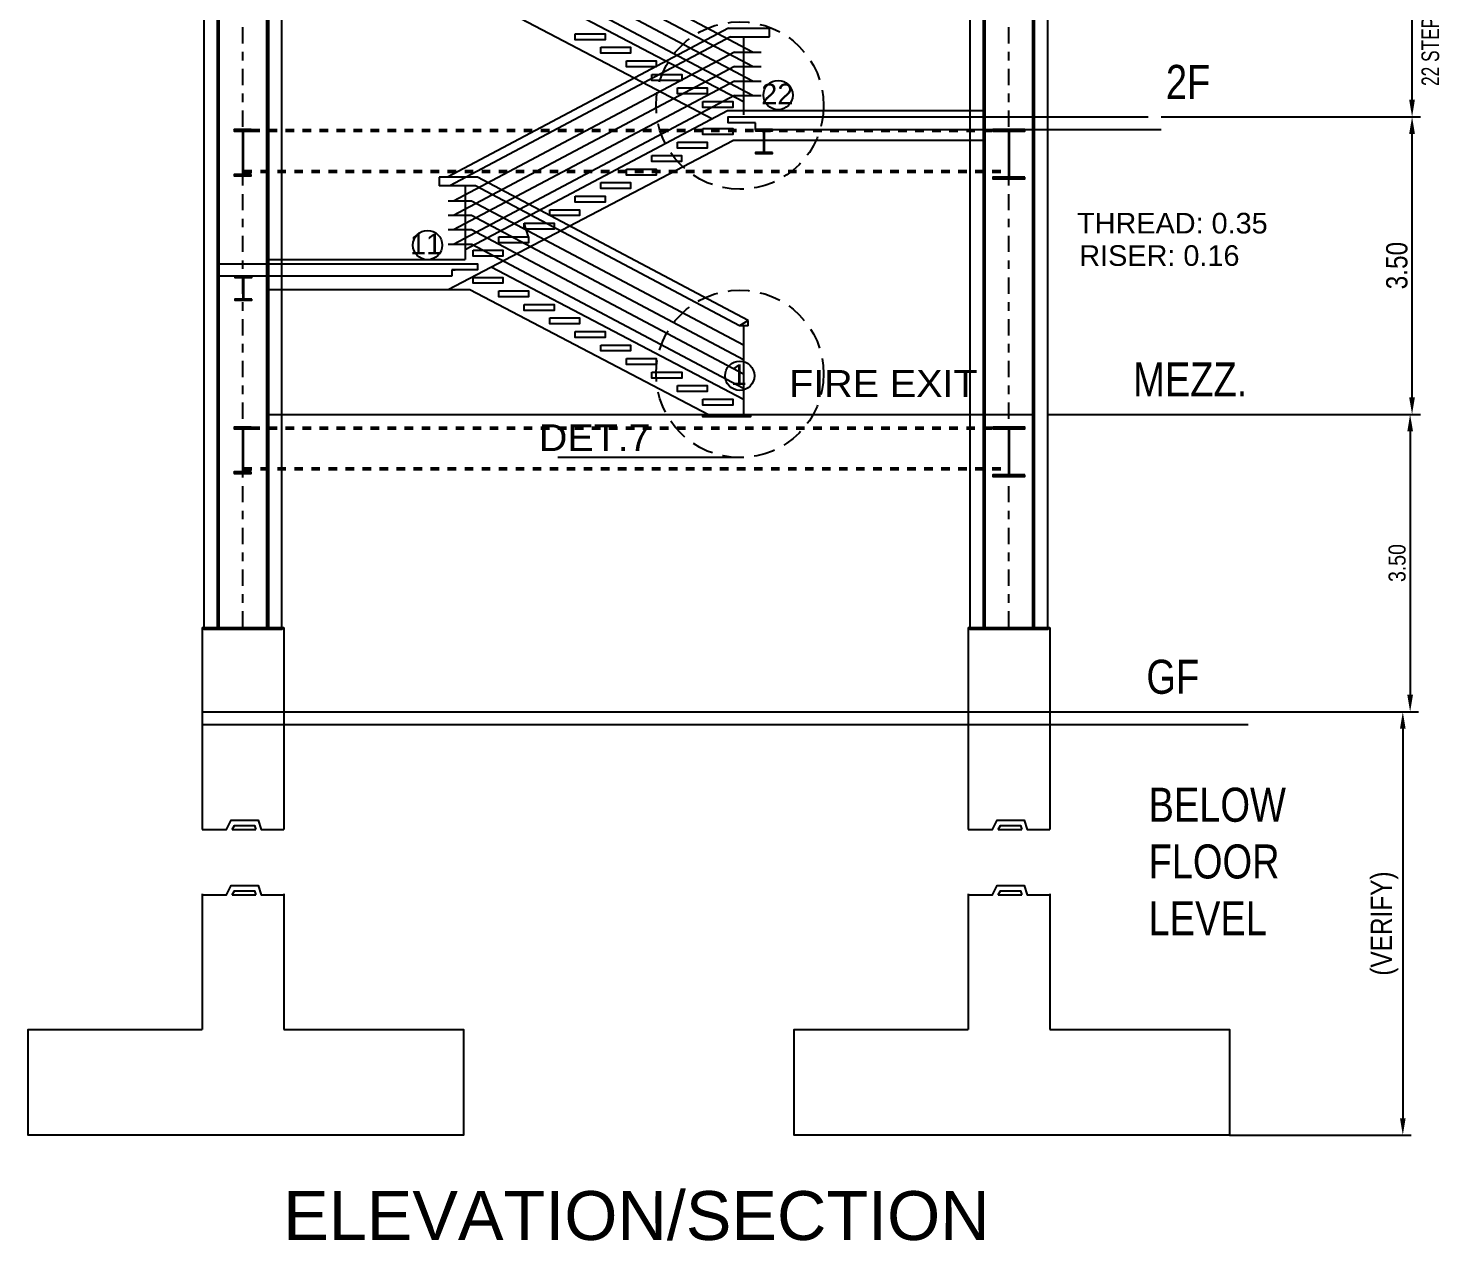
# Model space of a CAD drawing. Header units: millimetres. Extents: x 2148 to 2681, y 758 to 986.
# Drawn here: x 2522.26 to 2538.88, y 850.79 to 865.05 of the extents above; entities that cross this region are included whole.
import ezdxf

# ---------------------------------------------------------------- set-up
doc = ezdxf.new("R2010")
doc.units = ezdxf.units.MM
for name, pattern in [('$0$HIDDEN', [0.375, 0.25, -0.125]), ('27-A-2008-DD$0$LVL 5$0$HIDDEN', [0.375, 0.25, -0.125]), ('CENTER2', [28.575, 19.05, -3.175, 3.175, -3.175])]:
    doc.linetypes.add(name, pattern=pattern)
for name, color, linetype in [('0.2', 10, 'Continuous'), ('4CO', 4, 'Continuous'), ('A-Wall', 4, 'Continuous'), ('D', 1, 'Continuous'), ('HATCH', 8, 'Continuous'), ('TEXT', 6, 'Continuous'), ('TLBLK', 7, 'Continuous')]:
    doc.layers.add(name, color=color, linetype=linetype)
doc.styles.add('ARIALNW', font='ARIALN.TTF')
doc.styles.add('MMTX$0$ESMX$0$X-OPTA1D', font='x-opta1d')
doc.styles.get("Standard").update_dxf_attribs({"font": 'arial.ttf'})
doc.styles.add('SWISS', font='swissl.ttf')
doc.dimstyles.new('DIM 100', dxfattribs={"dimtxt": 0.2, "dimasz": 0.2, "dimexe": 0.1, "dimexo": 0, "dimgap": 0.05, "dimtad": 1, "dimzin": 0, "dimdsep": 46, "dimtxsty": 'ARIALNW', "dimcen": 0.09, "dimclrd": 6, "dimclre": 6, "dimclrt": 13, "dimadec": 0, "dimazin": 0, "dimtfac": 1, "dimtofl": 0, "dimtmove": 2, "dimatfit": 3, "dimfxl": 1, "dimtolj": 1, "dimtzin": 0, "dimarcsym": 0})
doc.dimstyles.get("Standard").update_dxf_attribs({"dimtxt": 0.18, "dimasz": 0.18, "dimexe": 0.18, "dimexo": 0.0625, "dimgap": 0.09, "dimtad": 0, "dimtih": 1, "dimtoh": 1, "dimdec": 4, "dimzin": 0, "dimdsep": 46, "dimtxsty": 'Standard', "dimcen": 0.09, "dimadec": 0, "dimazin": 0, "dimtfac": 1, "dimtdec": 4, "dimtofl": 0, "dimtmove": 0, "dimatfit": 3, "dimfxl": 1, "dimtolj": 1, "dimtzin": 0, "dimarcsym": 0})

# ---------------------------------------------------------------- blocks, each defined once
blk = doc.blocks.new('*D2814')
at = {"color": 6, "lineweight": -2, "ltscale": 0.05, "transparency": 16777216}
for p, q in [((2535.571, 864.004), (2538.621, 864.004)), ((2538.521, 860.706), (2538.521, 863.804)), ((2534.252, 860.506), (2538.621, 860.506))]:
    blk.add_line(p, q, dxfattribs=at)
at = {"color": 6, "ltscale": 0.05, "transparency": 16777216}
for points in [[(2538.487, 863.804), (2538.554, 863.804), (2538.521, 864.004)], [(2538.487, 860.706), (2538.554, 860.706), (2538.521, 860.506)]]:
    blk.add_solid(points, dxfattribs=at)
at = {"layer": 'Defpoints', "color": 0, "ltscale": 0.05, "transparency": 16777216}
for p in [(2535.571, 864.004, 0), (2538.521, 864.004), (2534.252, 860.506, 0)]:
    blk.add_point(p, dxfattribs=at)
at = {"color": 13, "ltscale": 0.05, "transparency": 16777216, "insert": (2538.343, 862.255), "char_height": 0.25, "attachment_point": 5, "rotation": 90, "style": 'ARIALNW'}
blk.add_mtext('\\A1;3.50', dxfattribs=at)
blk = doc.blocks.new('*D2815')
at = {"color": 6, "lineweight": -2, "ltscale": 0.05, "transparency": 16777216}
for p, q in [((2535.571, 867.504), (2538.621, 867.504)), ((2538.521, 864.204), (2538.521, 867.304)), ((2535.571, 864.004), (2538.621, 864.004))]:
    blk.add_line(p, q, dxfattribs=at)
at = {"color": 6, "ltscale": 0.05, "transparency": 16777216}
for points in [[(2538.487, 867.304), (2538.554, 867.304), (2538.521, 867.504)], [(2538.487, 864.204), (2538.554, 864.204), (2538.521, 864.004)]]:
    blk.add_solid(points, dxfattribs=at)
at = {"layer": 'Defpoints', "color": 0, "ltscale": 0.05, "transparency": 16777216}
for p in [(2535.571, 867.504, 0), (2538.521, 867.504), (2535.571, 864.004, 0)]:
    blk.add_point(p, dxfattribs=at)
at = {"color": 13, "ltscale": 0.05, "transparency": 16777216, "insert": (2538.343, 865.754), "char_height": 0.25, "attachment_point": 5, "rotation": 90, "style": 'ARIALNW'}
blk.add_mtext('\\A1;3.50', dxfattribs=at)
blk = doc.blocks.new('*D2830')
at = {"color": 6, "lineweight": -2, "ltscale": 0.05, "transparency": 16777216}
for p, q in [((2536.107, 860.506), (2538.598, 860.506)), ((2538.498, 860.306), (2538.498, 857.21)), ((2536.107, 857.01), (2538.598, 857.01))]:
    blk.add_line(p, q, dxfattribs=at)
at = {"color": 6, "ltscale": 0.05, "transparency": 16777216}
for points in [[(2538.465, 860.306), (2538.532, 860.306), (2538.498, 860.506)], [(2538.465, 857.21), (2538.532, 857.21), (2538.498, 857.01)]]:
    blk.add_solid(points, dxfattribs=at)
at = {"layer": 'Defpoints', "color": 0, "ltscale": 0.05, "transparency": 16777216}
for p in [(2536.107, 860.506, 0), (2536.107, 857.01, 0), (2538.498, 857.01)]:
    blk.add_point(p, dxfattribs=at)
at = {"color": 13, "ltscale": 0.05, "transparency": 16777216, "insert": (2538.346, 858.758), "char_height": 0.2, "attachment_point": 5, "rotation": 90, "style": 'ARIALNW'}
blk.add_mtext('\\A1;3.50', dxfattribs=at)
blk = doc.blocks.new('*D2841')
at = {"color": 6, "lineweight": -2, "ltscale": 0.05, "transparency": 16777216}
for p, q in [((2536.936, 857.01), (2538.512, 857.01)), ((2538.412, 856.81), (2538.412, 852.231)), ((2536.374, 852.031), (2538.512, 852.031))]:
    blk.add_line(p, q, dxfattribs=at)
at = {"color": 6, "ltscale": 0.05, "transparency": 16777216}
for points in [[(2538.379, 856.81), (2538.445, 856.81), (2538.412, 857.01)], [(2538.379, 852.231), (2538.445, 852.231), (2538.412, 852.031)]]:
    blk.add_solid(points, dxfattribs=at)
at = {"layer": 'Defpoints', "color": 0, "ltscale": 0.05, "transparency": 16777216}
for p in [(2536.936, 857.01, 0), (2536.374, 852.031, 0), (2538.412, 852.031)]:
    blk.add_point(p, dxfattribs=at)
at = {"color": 13, "ltscale": 0.05, "transparency": 16777216, "insert": (2538.198, 854.52), "char_height": 0.25, "attachment_point": 5, "rotation": 90, "style": 'ARIALNW'}
blk.add_mtext('\\A1;(VERIFY)', dxfattribs=at)

msp = doc.modelspace()

# ---------------------------------------------------------------- hatches: boundary and pattern name
at = {"layer": 'HATCH', "ltscale": 0.5}
h = msp.add_hatch(dxfattribs=at)
h.set_pattern_fill('ANSI31', color=256, scale=0.018605, style=0)
h.set_pattern_definition([(45, (150885.569702, 5977.5488247), (-0.00164446852256, 0.00164446852256), [])])
edge = h.paths.add_edge_path()
edge.add_line((2524.8801152, 863.3274723), (2524.7957345, 863.3274723))
edge.add_arc((2524.7957345, 863.3347278), 0.0072555, 174.09726711, 269.99999997, ccw=False)
edge.add_line((2524.7885175, 863.335474), (2524.7885175, 863.8279263))
edge.add_arc((2524.7957345, 863.8286724), 0.0072555, 89.63455464, 185.90273283, ccw=False)
edge.add_line((2524.7957808, 863.8359278), (2524.8801152, 863.8359278))
edge.add_line((2524.8801152, 863.8359278), (2524.8801152, 863.8545328))
edge.add_line((2524.8801152, 863.8545328), (2524.6801152, 863.8545328))
edge.add_line((2524.6801152, 863.8545328), (2524.6801152, 863.8359278))
edge.add_line((2524.6801152, 863.8359278), (2524.7700831, 863.8359278))
edge.add_arc((2524.7701294, 863.8286724), 0.0072555, -4.29209345, 90.36544517, ccw=False)
edge.add_line((2524.7773645, 863.8281294), (2524.7773645, 863.3352708))
edge.add_arc((2524.7701294, 863.3347278), 0.0072555, -89.99999978, 4.2920935, ccw=False)
edge.add_line((2524.7701294, 863.3274723), (2524.6801152, 863.3274723))
edge.add_line((2524.6801152, 863.3274723), (2524.6801152, 863.3088673))
edge.add_line((2524.6801152, 863.3088673), (2524.8801152, 863.3088673))
edge.add_line((2524.8801152, 863.3088673), (2524.8801152, 863.3274723))
h = msp.add_hatch(dxfattribs=at)
h.set_pattern_fill('ANSI31', color=256, scale=0.018605, style=0)
h.set_pattern_definition([(45, (160502.7380826, 5210.3670816), (-0.00164446852256, 0.00164446852256), [])])
edge = h.paths.add_edge_path()
edge.add_line((2530.9152169, 863.8395306), (2531.0045927, 863.8395306))
edge.add_line((2531.0045927, 863.8395306), (2531.0045927, 863.8536789))
edge.add_line((2531.0045927, 863.8536789), (2530.806577, 863.8536789))
edge.add_line((2530.806577, 863.8536789), (2530.806577, 863.8395306))
edge.add_line((2530.806577, 863.8395306), (2530.895684, 863.8395306))
edge.add_arc((2530.8957084, 863.8357098), 0.0038209, -4.29209834, 90.36544627, ccw=False)
edge.add_line((2530.8995185, 863.8354238), (2530.8995185, 863.8303464))
edge.add_arc((2530.8957084, 863.8300604), 0.0038209, -4.29210268, 4.29210268, ccw=False)
edge.add_line((2530.8995185, 863.8297744), (2530.8995185, 863.5983474))
edge.add_arc((2530.8957084, 863.5980614), 0.0038209, -4.29209258, 4.29209258, ccw=False)
edge.add_line((2530.8995185, 863.5977754), (2530.8995185, 863.5903916))
edge.add_arc((2530.8957084, 863.5901056), 0.0038209, -89.99999956, 4.29209319, ccw=False)
edge.add_line((2530.8957084, 863.5862848), (2530.806577, 863.5862848))
edge.add_line((2530.806577, 863.5862848), (2530.806577, 863.5744428))
edge.add_line((2530.806577, 863.5744428), (2531.0045927, 863.5744428))
edge.add_line((2531.0045927, 863.5744428), (2531.0045927, 863.5862848))
edge.add_line((2531.0045927, 863.5862848), (2530.9151925, 863.5862848))
edge.add_arc((2530.9151925, 863.5901056), 0.0038209, 174.09726551, 270.00000044, ccw=False)
edge.add_line((2530.9113919, 863.5904986), (2530.9113919, 863.5976685))
edge.add_arc((2530.9151925, 863.5980614), 0.0038209, 174.09726237, 185.90273763, ccw=False)
edge.add_line((2530.9113919, 863.5984543), (2530.9113919, 863.8296675))
edge.add_arc((2530.9151925, 863.8300604), 0.0038209, 174.09726825, 185.90273175, ccw=False)
edge.add_line((2530.9113919, 863.8304533), (2530.9113919, 863.8353168))
edge.add_arc((2530.9151925, 863.8357098), 0.0038209, 89.63455417, 185.902733, ccw=False)
h = msp.add_hatch(dxfattribs=at)
h.set_pattern_fill('ANSI31', color=256, scale=0.018605, style=0)
h.set_pattern_definition([(45, (150894.5705923, 5977.5488247), (-0.00164446852256, 0.00164446852256), [])])
edge = h.paths.add_edge_path()
edge.add_line((2533.9720841, 863.2928943), (2533.7966248, 863.2928943))
edge.add_arc((2533.7966248, 863.3001497), 0.0072555, 174.09726711, 269.99999997, ccw=False)
edge.add_line((2533.7894078, 863.3008959), (2533.7894078, 863.8279263))
edge.add_arc((2533.7966248, 863.8286724), 0.0072555, 89.63455464, 185.90273283, ccw=False)
edge.add_line((2533.796671, 863.8359278), (2533.9720841, 863.8359278))
edge.add_line((2533.9720841, 863.8359278), (2533.9720841, 863.8545328))
edge.add_line((2533.9720841, 863.8545328), (2533.5960706, 863.8545328))
edge.add_line((2533.5960706, 863.8545328), (2533.5960706, 863.8359278))
edge.add_line((2533.5960706, 863.8359278), (2533.7709733, 863.8359278))
edge.add_arc((2533.7710196, 863.8286724), 0.0072555, -4.29209345, 90.36544517, ccw=False)
edge.add_line((2533.7782547, 863.8281294), (2533.7782547, 863.3006927))
edge.add_arc((2533.7710196, 863.3001497), 0.0072555, -89.99999978, 4.2920935, ccw=False)
edge.add_line((2533.7710196, 863.2928943), (2533.5960706, 863.2928943))
edge.add_line((2533.5960706, 863.2928943), (2533.5960706, 863.2742892))
edge.add_line((2533.5960706, 863.2742892), (2533.9720841, 863.2742892))
edge.add_line((2533.9720841, 863.2742892), (2533.9720841, 863.2928943))
h = msp.add_hatch(dxfattribs=at)
h.set_pattern_fill('ANSI31', color=256, scale=0.018605, style=0)
h.set_pattern_definition([(45, (160496.6203387, 5208.6427012), (-0.00164446852256, 0.00164446852256), [])])
edge = h.paths.add_edge_path()
edge.add_line((2524.7974729, 862.1151501), (2524.8868487, 862.1151501))
edge.add_line((2524.8868487, 862.1151501), (2524.8868487, 862.1292985))
edge.add_line((2524.8868487, 862.1292985), (2524.688833, 862.1292985))
edge.add_line((2524.688833, 862.1292985), (2524.688833, 862.1151501))
edge.add_line((2524.688833, 862.1151501), (2524.7779401, 862.1151501))
edge.add_arc((2524.7779644, 862.1113294), 0.0038209, -4.29209834, 90.36544627, ccw=False)
edge.add_line((2524.7817746, 862.1110434), (2524.7817746, 862.1059659))
edge.add_arc((2524.7779644, 862.10568), 0.0038209, -4.29210268, 4.29210268, ccw=False)
edge.add_line((2524.7817746, 862.105394), (2524.7817746, 861.873967))
edge.add_arc((2524.7779644, 861.873681), 0.0038209, -4.29209258, 4.29209258, ccw=False)
edge.add_line((2524.7817746, 861.873395), (2524.7817746, 861.8660112))
edge.add_arc((2524.7779644, 861.8657252), 0.0038209, -89.99999956, 4.29209319, ccw=False)
edge.add_line((2524.7779644, 861.8619044), (2524.688833, 861.8619044))
edge.add_line((2524.688833, 861.8619044), (2524.688833, 861.8500624))
edge.add_line((2524.688833, 861.8500624), (2524.8868487, 861.8500624))
edge.add_line((2524.8868487, 861.8500624), (2524.8868487, 861.8619044))
edge.add_line((2524.8868487, 861.8619044), (2524.7974486, 861.8619044))
edge.add_arc((2524.7974486, 861.8657252), 0.0038209, 174.09726551, 270.00000044, ccw=False)
edge.add_line((2524.793648, 861.8661182), (2524.793648, 861.8732881))
edge.add_arc((2524.7974486, 861.873681), 0.0038209, 174.09726237, 185.90273763, ccw=False)
edge.add_line((2524.793648, 861.8740739), (2524.793648, 862.1052871))
edge.add_arc((2524.7974486, 862.10568), 0.0038209, 174.09726825, 185.90273175, ccw=False)
edge.add_line((2524.793648, 862.1060729), (2524.793648, 862.1109364))
edge.add_arc((2524.7974486, 862.1113294), 0.0038209, 89.63455417, 185.902733, ccw=False)
h = msp.add_hatch(dxfattribs=at)
h.set_pattern_fill('ANSI31', color=256, scale=0.018605, style=0)
h.set_pattern_definition([(45, (150885.569702, 5974.0508247), (-0.00164446852256, 0.00164446852256), [])])
edge = h.paths.add_edge_path()
edge.add_line((2524.8801152, 859.8294723), (2524.7957345, 859.8294723))
edge.add_arc((2524.7957345, 859.8367278), 0.0072555, 174.09726711, 269.99999997, ccw=False)
edge.add_line((2524.7885175, 859.837474), (2524.7885175, 860.3299263))
edge.add_arc((2524.7957345, 860.3306724), 0.0072555, 89.63455464, 185.90273283, ccw=False)
edge.add_line((2524.7957808, 860.3379278), (2524.8801152, 860.3379278))
edge.add_line((2524.8801152, 860.3379278), (2524.8801152, 860.3565328))
edge.add_line((2524.8801152, 860.3565328), (2524.6801152, 860.3565328))
edge.add_line((2524.6801152, 860.3565328), (2524.6801152, 860.3379278))
edge.add_line((2524.6801152, 860.3379278), (2524.7700831, 860.3379278))
edge.add_arc((2524.7701294, 860.3306724), 0.0072555, -4.29209345, 90.36544517, ccw=False)
edge.add_line((2524.7773645, 860.3301294), (2524.7773645, 859.8372708))
edge.add_arc((2524.7701294, 859.8367278), 0.0072555, -89.99999978, 4.2920935, ccw=False)
edge.add_line((2524.7701294, 859.8294723), (2524.6801152, 859.8294723))
edge.add_line((2524.6801152, 859.8294723), (2524.6801152, 859.8108673))
edge.add_line((2524.6801152, 859.8108673), (2524.8801152, 859.8108673))
edge.add_line((2524.8801152, 859.8108673), (2524.8801152, 859.8294723))
h = msp.add_hatch(dxfattribs=at)
h.set_pattern_fill('ANSI31', color=256, scale=0.018605, style=0)
h.set_pattern_definition([(45, (150894.5705923, 5974.0508247), (-0.00164446852256, 0.00164446852256), [])])
edge = h.paths.add_edge_path()
edge.add_line((2533.9720841, 859.7948943), (2533.7966248, 859.7948943))
edge.add_arc((2533.7966248, 859.8021497), 0.0072555, 174.09726711, 269.99999997, ccw=False)
edge.add_line((2533.7894078, 859.8028959), (2533.7894078, 860.3299263))
edge.add_arc((2533.7966248, 860.3306724), 0.0072555, 89.63455464, 185.90273283, ccw=False)
edge.add_line((2533.796671, 860.3379278), (2533.9720841, 860.3379278))
edge.add_line((2533.9720841, 860.3379278), (2533.9720841, 860.3565328))
edge.add_line((2533.9720841, 860.3565328), (2533.5960706, 860.3565328))
edge.add_line((2533.5960706, 860.3565328), (2533.5960706, 860.3379278))
edge.add_line((2533.5960706, 860.3379278), (2533.7709733, 860.3379278))
edge.add_arc((2533.7710196, 860.3306724), 0.0072555, -4.29209345, 90.36544517, ccw=False)
edge.add_line((2533.7782547, 860.3301294), (2533.7782547, 859.8026927))
edge.add_arc((2533.7710196, 859.8021497), 0.0072555, -89.99999978, 4.2920935, ccw=False)
edge.add_line((2533.7710196, 859.7948943), (2533.5960706, 859.7948943))
edge.add_line((2533.5960706, 859.7948943), (2533.5960706, 859.7762892))
edge.add_line((2533.5960706, 859.7762892), (2533.9720841, 859.7762892))
edge.add_line((2533.9720841, 859.7762892), (2533.9720841, 859.7948943))

# ---------------------------------------------------------------- linework, layer by layer
at = {"ltscale": 0.5}
for p, q in [((2530.7691042, 864.7643984, -0.0000001), (2527.4696634, 866.5141018, -0.0000001)), ((2530.7691042, 864.5943984, -0.0000001), (2527.4696634, 866.3441018, -0.0000001)), ((2530.7699091, 864.4243984, -0.0000001), (2527.4704683, 866.1741018, -0.0000001)), ((2530.7703116, 864.2543984, -0.0000001), (2527.4708708, 866.0041018, -0.0000001)), ((2530.4887529, 865.0443984, -0.0000001), (2527.1881937, 863.2941018, -0.0000001)), ((2530.5136274, 864.9443984, -0.0000001), (2527.2130682, 863.1941018, -0.0000001)), ((2530.4887529, 865.0443984, -0.0000001), (2530.9691956, 865.0443984, -0.0000001)), ((2530.4887529, 865.0443984, -0.0000001), (2530.9691956, 865.0443984, -0.0000001)), ((2530.5136274, 864.9443984, -0.0000001), (2530.9691956, 864.9443984, -0.0000001)), ((2530.6665256, 864.9456789, -0.0000001), (2530.6665256, 864.0256789, -0.0000001)), ((2530.5584016, 864.7643984, -0.0000001), (2527.2578424, 863.0141018, -0.0000001)), ((2530.5584016, 864.7643984, -0.0000001), (2530.8738429, 864.7643984, -0.0000001)), ((2530.5579992, 864.5943984, -0.0000001), (2527.2574399, 862.8441018, -0.0000001)), ((2530.5584016, 864.5943984, -0.0000001), (2530.8738429, 864.5943984, -0.0000001)), ((2530.5575967, 864.4243984, -0.0000001), (2527.2570375, 862.6741018, -0.0000001)), ((2530.5584016, 864.4243984, -0.0000001), (2530.8738429, 864.4243984, -0.0000001)), ((2530.5571942, 864.2543984, -0.0000001), (2527.256635, 862.5041018, -0.0000001)), ((2530.5584016, 864.2543984, -0.0000001), (2530.8738429, 864.2543984, -0.0000001)), ((2529.8881937, 863.7074971, -0.0000001), (2530.2381937, 863.7074971, -0.0000001)), ((2529.8881937, 863.7074971, -0.0000001), (2530.2381937, 863.7074971, -0.0000001)), ((2529.5887529, 863.5484062, -0.0000001), (2529.9387529, 863.5484062, -0.0000001)), ((2529.5887529, 863.5484062, -0.0000001), (2529.9387529, 863.5484062, -0.0000001)), ((2527.5393121, 863.2941018, -0.0000001), (2527.0893121, 863.2941018, -0.0000001)), ((2527.5393121, 863.2941018, -0.0000001), (2527.4516397, 863.2941018, -0.0000001)), ((2530.7187529, 861.6080347, -0.0000001), (2527.5393121, 863.2941018, -0.0000001)), ((2529.2887529, 863.3893153, -0.0000001), (2529.6387529, 863.3893153, -0.0000001)), ((2529.2887529, 863.3893153, -0.0000001), (2529.6387529, 863.3893153, -0.0000001)), ((2527.5144376, 863.1941018, -0.0000001), (2527.0893121, 863.1941018, -0.0000001)), ((2527.3959698, 863.1941018, -0.0000001), (2527.3959698, 862.3256789, -0.0000001)), ((2530.6187529, 861.547874, -0.0000001), (2527.5144376, 863.1941018, -0.0000001)), ((2528.9887529, 863.2302244, -0.0000001), (2529.3387529, 863.2302244, -0.0000001)), ((2528.9887529, 863.2302244, -0.0000001), (2529.3387529, 863.2302244, -0.0000001)), ((2527.4696634, 863.0141018, -0.0000001), (2527.1959698, 863.0141018, -0.0000001)), ((2530.6665256, 861.3187961, -0.0000001), (2527.4696634, 863.0141018, -0.0000001)), ((2528.6887529, 863.0711335, -0.0000001), (2529.0387529, 863.0711335, -0.0000001)), ((2528.6887529, 863.0711335, -0.0000001), (2529.0387529, 863.0711335, -0.0000001)), ((2528.6887529, 863.0711335, -0.0000001), (2529.0387529, 863.0711335, -0.0000001)), ((2528.6887529, 863.0711335, -0.0000001), (2529.0387529, 863.0711335, -0.0000001)), ((2528.6887529, 863.0711335, -0.0000001), (2529.0387529, 863.0711335, -0.0000001)), ((2528.6887529, 863.0711335, -0.0000001), (2529.0387529, 863.0711335, -0.0000001)), ((2527.4696634, 862.8441018, -0.0000001), (2527.1959698, 862.8441018, -0.0000001)), ((2530.6665256, 861.1487961, -0.0000001), (2527.4696634, 862.8441018, -0.0000001)), ((2528.0887529, 862.7529517, -0.0000001), (2528.4387529, 862.7529517, -0.0000001)), ((2528.1387529, 862.5938608, -0.0000001), (2528.0887529, 862.7529517, -0.0000001)), ((2528.1387529, 862.5938608, -0.0000001), (2528.0887529, 862.7529517, -0.0000001)), ((2528.1387529, 862.5938608, -0.0000001), (2528.0887529, 862.7529517, -0.0000001)), ((2528.1387529, 862.5938608, -0.0000001), (2528.0887529, 862.7529517, -0.0000001)), ((2528.0887529, 862.7529517, -0.0000001), (2528.4387529, 862.7529517, -0.0000001)), ((2528.1387529, 862.5938608, -0.0000001), (2528.0887529, 862.7529517, -0.0000001)), ((2528.1387529, 862.5938608, -0.0000001), (2528.0887529, 862.7529517, -0.0000001)), ((2528.1387529, 862.5938608, -0.0000001), (2528.0887529, 862.7529517, -0.0000001)), ((2528.3887529, 862.9120426, -0.0000001), (2528.7387529, 862.9120426, -0.0000001)), ((2528.3887529, 862.9120426, -0.0000001), (2528.7387529, 862.9120426, -0.0000001)), ((2527.4696634, 862.6741018, -0.0000001), (2527.1959698, 862.6741018, -0.0000001)), ((2530.6665256, 860.979223, -0.0000001), (2527.4704683, 862.6741018, -0.0000001)), ((2527.7887529, 862.5938608, -0.0000001), (2528.1387529, 862.5938608, -0.0000001)), ((2527.7887529, 862.5938608, -0.0000001), (2528.1387529, 862.5938608, -0.0000001)), ((2527.4708708, 862.5041018, -0.0000001), (2527.1959698, 862.5041018, -0.0000001)), ((2530.6665256, 860.8094364, -0.0000001), (2527.4708708, 862.5041018, -0.0000001)), ((2527.4893121, 862.4347699, -0.0000001), (2527.8387529, 862.4347699, -0.0000001)), ((2527.4893121, 862.4347699, -0.0000001), (2527.8387529, 862.4347699, -0.0000001)), ((2530.7187529, 861.6080347, -0.0000001), (2530.6187529, 861.547874, -0.0000001)), ((2530.7187529, 861.6080347, -0.0000001), (2530.6187529, 861.547874, -0.0000001)), ((2530.7187529, 861.5456789, 0), (2530.7187529, 861.6080347, 0)), ((2530.7187529, 861.5456789, 0), (2530.7187529, 861.6080347, 0)), ((2530.7187529, 861.5456789, 0), (2530.6187529, 861.547874, -0.0000001)), ((2530.6665256, 861.5468254, -0.0000001), (2530.6665256, 860.5256789, -0.0000001)), ((2530.6665256, 861.4456789, -0.0000001), (2530.6665256, 860.5256789, -0.0000001))]:
    msp.add_line(p, q, dxfattribs=at)
at = {"ltscale": 0.05}
for p, q in [((2530.9716696, 864.9443984, 0), (2530.9716696, 865.0443984, 0)), ((2530.8049319, 863.8536789, 0), (2530.8049319, 863.9336789, 0)), ((2530.8049319, 863.8536789, 0), (2530.8049319, 863.9336789, 0)), ((2530.8049319, 863.8536789, 0), (2535.5710964, 863.8536789, 0)), ((2527.0893121, 863.2941018, 0), (2527.0893121, 863.1941018, -0.0000001)), ((2527.2393463, 862.1292985, 0), (2524.5025668, 862.1292985, 0)), ((2527.2393463, 862.2056789, 0), (2527.2393463, 862.1292985, 0)), ((2527.2393463, 862.2056789, 0), (2527.2762641, 862.2056789, 0)), ((2525.0855828, 860.5056789, -0.0000001), (2533.4831947, 860.5056789, -0.0000001)), ((2533.4886426, 860.5056789, 0), (2534.0862106, 860.5056789, 0)), ((2524.3037608, 858.0009702, -0.0000011), (2525.2643887, 858.0009702, -0.0000011)), ((2524.3037608, 858.0009702, -0.0000003), (2525.2643887, 858.0009702, -0.0000002)), ((2533.3043887, 858.0009702, -0.0000011), (2534.2650166, 858.0009702, -0.0000011)), ((2533.3043887, 858.0009702, -0.0000003), (2534.2650166, 858.0009702, -0.0000002)), ((2524.3031381, 857.0095328), (2536.5956899, 857.0095328, 0)), ((2524.3031381, 856.8595328), (2536.5956899, 856.8595328, 0))]:
    msp.add_line(p, q, dxfattribs=at)
at = {"linetype": '$0$HIDDEN', "ltscale": 0.3}
for p, q in [((2524.8834495, 863.8536789, 0), (2533.5960706, 863.8536789, 0)), ((2524.8834495, 863.8350739, 0), (2533.5960706, 863.8350739, 0)), ((2524.7885175, 863.3727286, 0), (2533.7782547, 863.3727286, 0)), ((2524.7885175, 863.3541236, 0), (2533.7782547, 863.3541236, 0)), ((2524.8834495, 860.3565328), (2533.5960706, 860.3565328, 0)), ((2524.8834495, 860.3379278), (2533.5960706, 860.3379278, 0)), ((2524.7885175, 859.8755825, 0), (2533.7782547, 859.8755825)), ((2524.7885175, 859.8569774, 0), (2533.7782547, 859.8569774))]:
    msp.add_line(p, q, dxfattribs=at)
at = {"ltscale": 0.05}
for points, elevation in [([(2528.6887529, 864.9802244), (2529.0387529, 864.9802244), (2529.0387529, 864.9102244), (2528.6887529, 864.9102244)], -0.0000001), ([(2528.9887529, 864.8211335), (2529.3387529, 864.8211335), (2529.3387529, 864.7511335), (2528.9887529, 864.7511335)], -0.0000001), ([(2529.2887529, 864.6620426), (2529.6387529, 864.6620426), (2529.6387529, 864.5920426), (2529.2887529, 864.5920426)], -0.0000001), ([(2529.5887529, 864.5029517), (2529.9387529, 864.5029517), (2529.9387529, 864.4329517), (2529.5887529, 864.4329517)], -0.0000001), ([(2529.8887529, 864.3438608), (2530.2387529, 864.3438608), (2530.2387529, 864.2738608), (2529.8887529, 864.2738608)], -0.0000001), ([(2530.1887529, 864.1847699), (2530.5387529, 864.1847699), (2530.5387529, 864.1147699), (2530.1887529, 864.1147699)], -0.0000001), ([(2530.1881937, 863.866588), (2530.5381937, 863.866588), (2530.5381937, 863.796588), (2530.1881937, 863.796588)], -0.0000001), ([(2529.8876345, 863.7074971), (2530.2376345, 863.7074971), (2530.2376345, 863.6374971), (2529.8876345, 863.6374971)], -0.0000001), ([(2529.5881937, 863.5484062), (2529.9381937, 863.5484062), (2529.9381937, 863.4784062), (2529.5881937, 863.4784062)], -0.0000001), ([(2529.2881937, 863.3893153), (2529.6381937, 863.3893153), (2529.6381937, 863.3193153), (2529.2881937, 863.3193153)], -0.0000001), ([(2528.9881937, 863.2302244), (2529.3381937, 863.2302244), (2529.3381937, 863.1602244), (2528.9881937, 863.1602244)], 0), ([(2528.6881937, 863.0711335), (2529.0381937, 863.0711335), (2529.0381937, 863.0011335), (2528.6881937, 863.0011335)], -0.0000001), ([(2528.0881937, 862.7529517), (2528.4381937, 862.7529517), (2528.4381937, 862.6829517), (2528.0881937, 862.6829517)], -0.0000001), ([(2528.3881937, 862.9120426), (2528.7381937, 862.9120426), (2528.7381937, 862.8420426), (2528.3881937, 862.8420426)], -0.0000001), ([(2527.7881937, 862.5938608), (2528.1381937, 862.5938608), (2528.1381937, 862.5238608), (2527.7881937, 862.5238608)], -0.0000001), ([(2527.4887529, 862.4347699), (2527.8387529, 862.4347699), (2527.8387529, 862.3647699), (2527.4887529, 862.3647699)], -0.0000001), ([(2527.7887529, 861.9574971), (2528.1387529, 861.9574971), (2528.1387529, 861.8874971), (2527.7887529, 861.8874971)], -0.0000001), ([(2528.0887529, 861.7984062), (2528.4387529, 861.7984062), (2528.4387529, 861.7284062), (2528.0887529, 861.7284062)], -0.0000001), ([(2528.3887529, 861.6393153), (2528.7387529, 861.6393153), (2528.7387529, 861.5693153), (2528.3887529, 861.5693153)], -0.0000001), ([(2528.6887529, 861.4802244), (2529.0387529, 861.4802244), (2529.0387529, 861.4102244), (2528.6887529, 861.4102244)], -0.0000001), ([(2528.9887529, 861.3211335), (2529.3387529, 861.3211335), (2529.3387529, 861.2511335), (2528.9887529, 861.2511335)], -0.0000001), ([(2529.2887529, 861.1620426), (2529.6387529, 861.1620426), (2529.6387529, 861.0920426), (2529.2887529, 861.0920426)], -0.0000001), ([(2529.5887529, 861.0029517), (2529.9387529, 861.0029517), (2529.9387529, 860.9329517), (2529.5887529, 860.9329517)], -0.0000001), ([(2529.8887529, 860.8438608), (2530.2387529, 860.8438608), (2530.2387529, 860.7738608), (2529.8887529, 860.7738608)], -0.0000001), ([(2530.1887529, 860.6847699), (2530.5387529, 860.6847699), (2530.5387529, 860.6147699), (2530.1887529, 860.6147699)], -0.0000001), ([(2530.1876726, 860.5056789), (2530.7472548, 860.5056789), (2530.7472548, 860.4785285), (2530.1876726, 860.4785285)], -0.0000001)]:
    msp.add_lwpolyline(points, close=True, dxfattribs=dict(at, elevation=elevation))
for points, elevation in [([(2530.8049319, 863.9336789), (2530.4854138, 863.9336789), (2530.4854138, 864.0036789), (2535.420705, 864.0036789)], -0.0000001), ([(2524.5025668, 862.2756789), (2527.5393121, 862.2756789), (2527.5393121, 862.2056789), (2527.2393463, 862.2056789)], 0), ([(2527.4887529, 862.116588), (2527.8387529, 862.116588), (2527.8387529, 862.046588), (2527.4887529, 862.046588), (2527.4887529, 862.116588)], -0.0000001)]:
    msp.add_lwpolyline(points, dxfattribs=dict(at, elevation=elevation))
at = {"layer": '0.2', "ltscale": 0.5}
for centre in [(2531.0708602, 864.2592612, -0.0000001), (2526.9531247, 862.4959221, -0.0000001), (2530.6215561, 860.9600214, -0.0000001)]:
    msp.add_circle(centre, 0.172101, dxfattribs=at)
at = {"layer": '4CO', "ltscale": 0.5}
for p, q in [((2527.69942, 865.7389096, -0.0000001), (2530.6665256, 864.1840802, -0.0000001)), ((2527.4476885, 865.4756789, -0.0000001), (2530.2988865, 863.9815877, -0.0000001)), ((2530.4763156, 864.0756789, 0), (2527.3959698, 862.4421622, -0.0000001)), ((2533.4831947, 864.0756789, 0), (2530.4763156, 864.0756789, 0)), ((2527.1962538, 861.9756789, 0), (2530.5413848, 863.7256789, 0)), ((2533.4831947, 863.7256789, 0), (2530.5413848, 863.7256789, 0)), ((2525.0855828, 862.3256789, 0), (2527.3959698, 862.3256789, -0.0000001)), ((2527.69942, 862.2389096, -0.0000001), (2530.6665256, 860.6840802, -0.0000001)), ((2525.0855828, 861.9756789, 0), (2527.4476885, 861.9756789, -0.0000001)), ((2527.4476885, 861.9756789, -0.0000001), (2530.2529128, 860.5056789, -0.0000001)), ((2530.6665256, 860.6736071, -0.0000001), (2530.6665256, 860.5095328, -0.0000001)), ((2524.3031381, 858.0009702), (2524.3031381, 855.6245705)), ((2525.263766, 858.0009702), (2525.263766, 855.6245705)), ((2533.303766, 858.0009702), (2533.303766, 855.6245705)), ((2534.2643939, 858.0009702), (2534.2643939, 855.6245705)), ((2524.6569161, 855.6245705), (2524.9341097, 855.6245705)), ((2533.657544, 855.6245705), (2533.9347375, 855.6245705)), ((2524.3031381, 854.8702836), (2524.3031381, 853.2764411)), ((2524.6569161, 854.8561485), (2524.9341097, 854.8561485)), ((2525.263766, 854.8702836), (2525.263766, 853.2764411)), ((2533.303766, 854.8702836), (2533.303766, 853.2764411)), ((2533.657544, 854.8561485), (2533.9347375, 854.8561485)), ((2534.2643939, 854.8702836), (2534.2643939, 853.2764411))]:
    msp.add_line(p, q, dxfattribs=at)
for points in [[(2524.3031381, 855.6245705), (2524.5882875, 855.6245705), (2524.6453316, 855.734215), (2524.9636061, 855.734215), (2524.9979, 855.6245705), (2525.263766, 855.6245705)], [(2524.6569161, 855.6245705), (2524.6822855, 855.6733331), (2524.918858, 855.6733331), (2524.9341097, 855.6245705)], [(2533.303766, 855.6245705), (2533.5889154, 855.6245705), (2533.6459595, 855.734215), (2533.964234, 855.734215), (2533.9985279, 855.6245705), (2534.2643939, 855.6245705)], [(2533.657544, 855.6245705), (2533.6829134, 855.6733331), (2533.9194859, 855.6733331), (2533.9347375, 855.6245705)], [(2527.3733526, 853.2764411), (2527.3733526, 853.2764411), (2527.3733526, 852.0308834), (2522.2608432, 852.0308834), (2522.2608432, 853.2764411), (2524.3031381, 853.2764411)], [(2525.2631381, 853.2764411), (2527.3733526, 853.2764411)], [(2536.3739805, 853.2764411), (2536.3739805, 853.2764411), (2536.3739805, 852.0308834), (2531.2614711, 852.0308834), (2531.2614711, 853.2764411), (2533.303766, 853.2764411)], [(2534.263766, 853.2764411), (2536.3739805, 853.2764411)]]:
    msp.add_lwpolyline(points, dxfattribs=at)
at = {"layer": '4CO', "ltscale": 0.5, "elevation": 0}
for points in [[(2524.3031381, 854.8561485), (2524.5882875, 854.8561485), (2524.6453316, 854.965793), (2524.9636061, 854.965793), (2524.9979, 854.8561485), (2525.263766, 854.8561485)], [(2533.303766, 854.8561485), (2533.5889154, 854.8561485), (2533.6459595, 854.965793), (2533.964234, 854.965793), (2533.9985279, 854.8561485), (2534.2643939, 854.8561485)], [(2524.6569161, 854.8561485), (2524.6822855, 854.9049111), (2524.918858, 854.9049111), (2524.9341097, 854.8561485)], [(2533.657544, 854.8561485), (2533.6829134, 854.9049111), (2533.9194859, 854.9049111), (2533.9347375, 854.8561485)]]:
    msp.add_lwpolyline(points, dxfattribs=at)
at = {"layer": 'A-Wall'}
msp.add_line((2530.6225221, 859.9976721), (2528.4819513, 859.9976721), dxfattribs=at)
at = {"layer": 'A-Wall', "linetype": '27-A-2008-DD$0$LVL 5$0$HIDDEN'}
for centre in [(2530.6225221, 864.1366051, 0.0000001), (2530.6225221, 860.9818567)]:
    msp.add_circle(centre, 0.9841846, dxfattribs=at)
at = {"layer": 'D', "color": 3, "ltscale": 0.5}
for p, q in [((2524.4825668, 858.0095328, 0), (2524.4825668, 882.3490036, 0)), ((2524.5025668, 858.0095328, 0), (2524.5025668, 882.3490036, 0)), ((2525.0655828, 858.0095328, 0), (2525.0655828, 882.3490036, 0)), ((2525.0855828, 858.0095328, 0), (2525.0855828, 882.3490036, 0)), ((2533.4831947, 858.0095328, 0), (2533.4831947, 882.3490036, 0)), ((2533.5031947, 858.0095328, 0), (2533.5031947, 882.3490036, 0)), ((2534.0662106, 858.0095328, 0), (2534.0662106, 882.3490036, 0)), ((2534.0862106, 858.0095328, 0), (2534.0862106, 882.3490036, 0))]:
    msp.add_line(p, q, dxfattribs=at)
at = {"layer": 'D', "ltscale": 0.5}
for p, q in [((2524.3031381, 858.0009702), (2525.2637608, 858.0009702)), ((2524.3037608, 858.0009702, 0), (2525.2643836, 858.0009702, 0)), ((2533.303766, 858.0009702), (2534.2643887, 858.0009702)), ((2533.3043887, 858.0009702, 0), (2534.2650115, 858.0009702, 0))]:
    msp.add_line(p, q, dxfattribs=at)
at = {"layer": 'D', "color": 3, "ltscale": 0.5, "elevation": 0}
for points in [[(2524.8801152, 863.3274723), (2524.7957345, 863.3274723, -0.4447202436), (2524.7885175, 863.335474), (2524.7885175, 863.8279263, -0.4466315217), (2524.7957808, 863.8359278), (2524.8801152, 863.8359278), (2524.8801152, 863.8545328), (2524.6801152, 863.8545328), (2524.6801152, 863.8359278), (2524.7700831, 863.8359278, -0.4382281274), (2524.7773645, 863.8281294), (2524.7773645, 863.3352708, -0.4363286722), (2524.7701294, 863.3274723), (2524.6801152, 863.3274723), (2524.6801152, 863.3088673), (2524.8801152, 863.3088673)], [(2531.0045927, 863.5862848), (2530.9151925, 863.5862848, -0.4447202436), (2530.9113919, 863.5904986), (2530.9113919, 863.8353168, -0.4466315217), (2530.9152169, 863.8395306), (2531.0045927, 863.8395306), (2531.0045927, 863.8536789), (2530.806577, 863.8536789), (2530.806577, 863.8395306), (2530.895684, 863.8395306, -0.4382281274), (2530.8995185, 863.8354238), (2530.8995185, 863.5903916, -0.4363286722), (2530.8957084, 863.5862848), (2530.806577, 863.5862848), (2530.806577, 863.5744428), (2531.0045927, 863.5744428)], [(2533.9720841, 863.2928943), (2533.7966248, 863.2928943, -0.4447202436), (2533.7894078, 863.3008959), (2533.7894078, 863.8279263, -0.4466315217), (2533.796671, 863.8359278), (2533.9720841, 863.8359278), (2533.9720841, 863.8545328), (2533.5960706, 863.8545328), (2533.5960706, 863.8359278), (2533.7709733, 863.8359278, -0.4382281274), (2533.7782547, 863.8281294), (2533.7782547, 863.3006927, -0.4363286722), (2533.7710196, 863.2928943), (2533.5960706, 863.2928943), (2533.5960706, 863.2742892), (2533.9720841, 863.2742892)], [(2524.8868487, 861.8619044), (2524.7974486, 861.8619044, -0.4447202436), (2524.793648, 861.8661182), (2524.793648, 862.1109364, -0.4466315217), (2524.7974729, 862.1151501), (2524.8868487, 862.1151501), (2524.8868487, 862.1292985), (2524.688833, 862.1292985), (2524.688833, 862.1151501), (2524.7779401, 862.1151501, -0.4382281274), (2524.7817746, 862.1110434), (2524.7817746, 861.8660112, -0.4363286722), (2524.7779644, 861.8619044), (2524.688833, 861.8619044), (2524.688833, 861.8500624), (2524.8868487, 861.8500624)], [(2524.8801152, 859.8294723), (2524.7957345, 859.8294723, -0.4447202436), (2524.7885175, 859.837474), (2524.7885175, 860.3299263, -0.4466315217), (2524.7957808, 860.3379278), (2524.8801152, 860.3379278), (2524.8801152, 860.3565328), (2524.6801152, 860.3565328), (2524.6801152, 860.3379278), (2524.7700831, 860.3379278, -0.4382281274), (2524.7773645, 860.3301294), (2524.7773645, 859.8372708, -0.4363286722), (2524.7701294, 859.8294723), (2524.6801152, 859.8294723), (2524.6801152, 859.8108673), (2524.8801152, 859.8108673)], [(2533.9720841, 859.7948943), (2533.7966248, 859.7948943, -0.4447202436), (2533.7894078, 859.8028959), (2533.7894078, 860.3299263, -0.4466315217), (2533.796671, 860.3379278), (2533.9720841, 860.3379278), (2533.9720841, 860.3565328), (2533.5960706, 860.3565328), (2533.5960706, 860.3379278), (2533.7709733, 860.3379278, -0.4382281274), (2533.7782547, 860.3301294), (2533.7782547, 859.8026927, -0.4363286722), (2533.7710196, 859.7948943), (2533.5960706, 859.7948943), (2533.5960706, 859.7762892), (2533.9720841, 859.7762892)]]:
    msp.add_lwpolyline(points, format="xyb", close=True, dxfattribs=at)
for points in [[(2524.3272682, 858.0009702), (2525.2414009, 858.0009702), (2525.2414009, 857.9771601), (2524.3272682, 857.9771601)], [(2533.3278961, 858.0009702), (2534.2420288, 858.0009702), (2534.2420288, 857.9771601), (2533.3278961, 857.9771601)]]:
    msp.add_lwpolyline(points, close=True, dxfattribs=at)
at = {"layer": 'HATCH', "linetype": 'CENTER2', "ltscale": 0.01}
for p, q in [((2524.7834495, 858.0009702), (2524.7834495, 903.700832)), ((2533.7840774, 858.0009702), (2533.7840774, 903.700832))]:
    msp.add_line(p, q, dxfattribs=at)
at = {"layer": 'HATCH', "linetype": 'ByBlock', "ltscale": 0.5}
for p, q in [((2524.3272682, 858.0009702, 0), (2524.3272682, 900.9995328, 0)), ((2525.2407782, 858.0009702, 0), (2525.2407782, 900.8503866, 0)), ((2533.3278961, 858.0009702, 0), (2533.3278961, 900.8624597, 0)), ((2534.2407833, 858.0009702), (2534.2407833, 900.8503866))]:
    msp.add_line(p, q, dxfattribs=at)

# ---------------------------------------------------------------- texts
at = {"color": 2, "style": 'MMTX$0$ESMX$0$X-OPTA1D', "text_generation_flag": 6, "width": 1.1}
for s, p in [('FIRE EXIT', (2531.2010669, 860.7120726, 0)), ('DET.7 ', (2528.2605694, 860.0747816, 0))]:
    msp.add_text(s, height=0.315, rotation=180, dxfattribs=at).set_placement(p)
at = {"char_height": 0.4, "width": 0.28, "attachment_point": 1}
for s, insert in [('{\\fSwis721 BdOul BT|b0|i0|c0|p82;\\W0.8;2F}', (2535.6280184, 864.6143714, 0)), ('{\\fSwis721 BdOul BT|b0|i0|c0|p82;\\W0.8;MEZZ.}', (2535.2437147, 861.1163714, 0)), ('{\\fSwis721 BdOul BT|b0|i0|c0|p82;\\W0.8;GF}', (2535.3993258, 857.6212016, 0)), ('{\\fSwis721 BdOul BT|b0|i0|c0|p82;\\W0.8;BELOW FLOOR LEVEL}', (2535.4241364, 856.1168004, 0))]:
    msp.add_mtext(s, dxfattribs=dict(at, insert=insert))
at = {"layer": 'TEXT', "style": 'SWISS'}
msp.add_text('ELEVATION/SECTION', height=0.574945592, rotation=359.98971085, dxfattribs=at).set_placement((2525.2560723, 850.800843, 0))
msp.add_text('ELEVATION/SECTION', height=0.574945592, rotation=359.98971085, dxfattribs=at).set_placement((2525.2560723, 850.800843, 0))
at = {"layer": 'TLBLK', "color": 7, "insert": (2538.7560562, 865.7668522, 0), "char_height": 0.208, "width": 8.634551958, "attachment_point": 5, "rotation": 90}
msp.add_mtext('{\\W0.7;22 STEPS @ 0.16 M = 3.50 M.}', dxfattribs=at)
at = {"layer": 'TLBLK', "color": 7, "attachment_point": 5, "style": 'SWISS'}
for s, insert, char_height, width in [('22', (2531.0620467, 864.2728965, -0.0000001), 0.24243758, 5.157622504), ('THREAD: 0.35', (2535.7046606, 862.7521944, 0), 0.242437583, 5.279969108), ('11', (2526.9346315, 862.5095573, -0.0000001), 0.24243758, 5.279969108), ('RISER: 0.16', (2535.5518867, 862.3715614, 0), 0.242437583, 5.279969108), ('1', (2530.6106077, 860.9736567, -0.0000001), 0.2424376, 5.157622504)]:
    msp.add_mtext(s, dxfattribs=dict(at, insert=insert, char_height=char_height, width=width))

# ---------------------------------------------------------------- dimensions: what is measured, and where the dimension line sits
at = {"ltscale": 0.05}
for base, p1, p2, picture, middle in [((2538.5205384, 867.5036789, 0), (2535.5710964, 864.0036789, 0), (2535.5710964, 867.5036789, 0), '*D2815', (2538.3428951, 865.7536789, 0)), ((2538.5205384, 864.0036789, 0), (2534.2520456, 860.5056789, 0), (2535.5710964, 864.0036789, 0), '*D2814', (2538.3428951, 862.2546789, 0))]:
    dim = msp.add_linear_dim(base=base, p1=p1, p2=p2, angle=90, dimstyle='DIM 100', override={"dimtxt": 0.25}, dxfattribs=at)
    dim.commit()
    dim.dimension.update_dxf_attribs({"geometry": picture, "text_midpoint": middle})
at = {"color": 8, "ltscale": 0.05}
dim = msp.add_linear_dim(base=(2538.4984913, 857.0095328), p1=(2536.1066396, 860.5056789, 0), p2=(2536.1066396, 857.0095328, 0), angle=90, dimstyle='Standard', override={"dimtxt": 0.2, "dimasz": 0.2, "dimexe": 0.1, "dimexo": 0, "dimgap": 0.05, "dimtad": 1, "dimtih": 0, "dimtoh": 0, "dimdec": 2, "dimtxsty": 'ARIALNW', "dimclrd": 6, "dimclre": 6, "dimclrt": 13, "dimtdec": 2, "dimtmove": 2}, dxfattribs=at)
dim.commit()
dim.dimension.update_dxf_attribs({"geometry": '*D2830', "text_midpoint": (2538.3463767, 858.7576059)})
at = {"ltscale": 0.05}
dim = msp.add_linear_dim(base=(2538.4120884, 852.0308834, 0), p1=(2536.9359333, 857.0095328), p2=(2536.3739805, 852.0308834), angle=90, text='(VERIFY)', dimstyle='DIM 100', override={"dimtxt": 0.25}, dxfattribs=at)
dim.commit()
dim.dimension.update_dxf_attribs({"geometry": '*D2841', "text_midpoint": (2538.1982071, 854.5202081, 0)})

doc.saveas('drawing.dxf')
